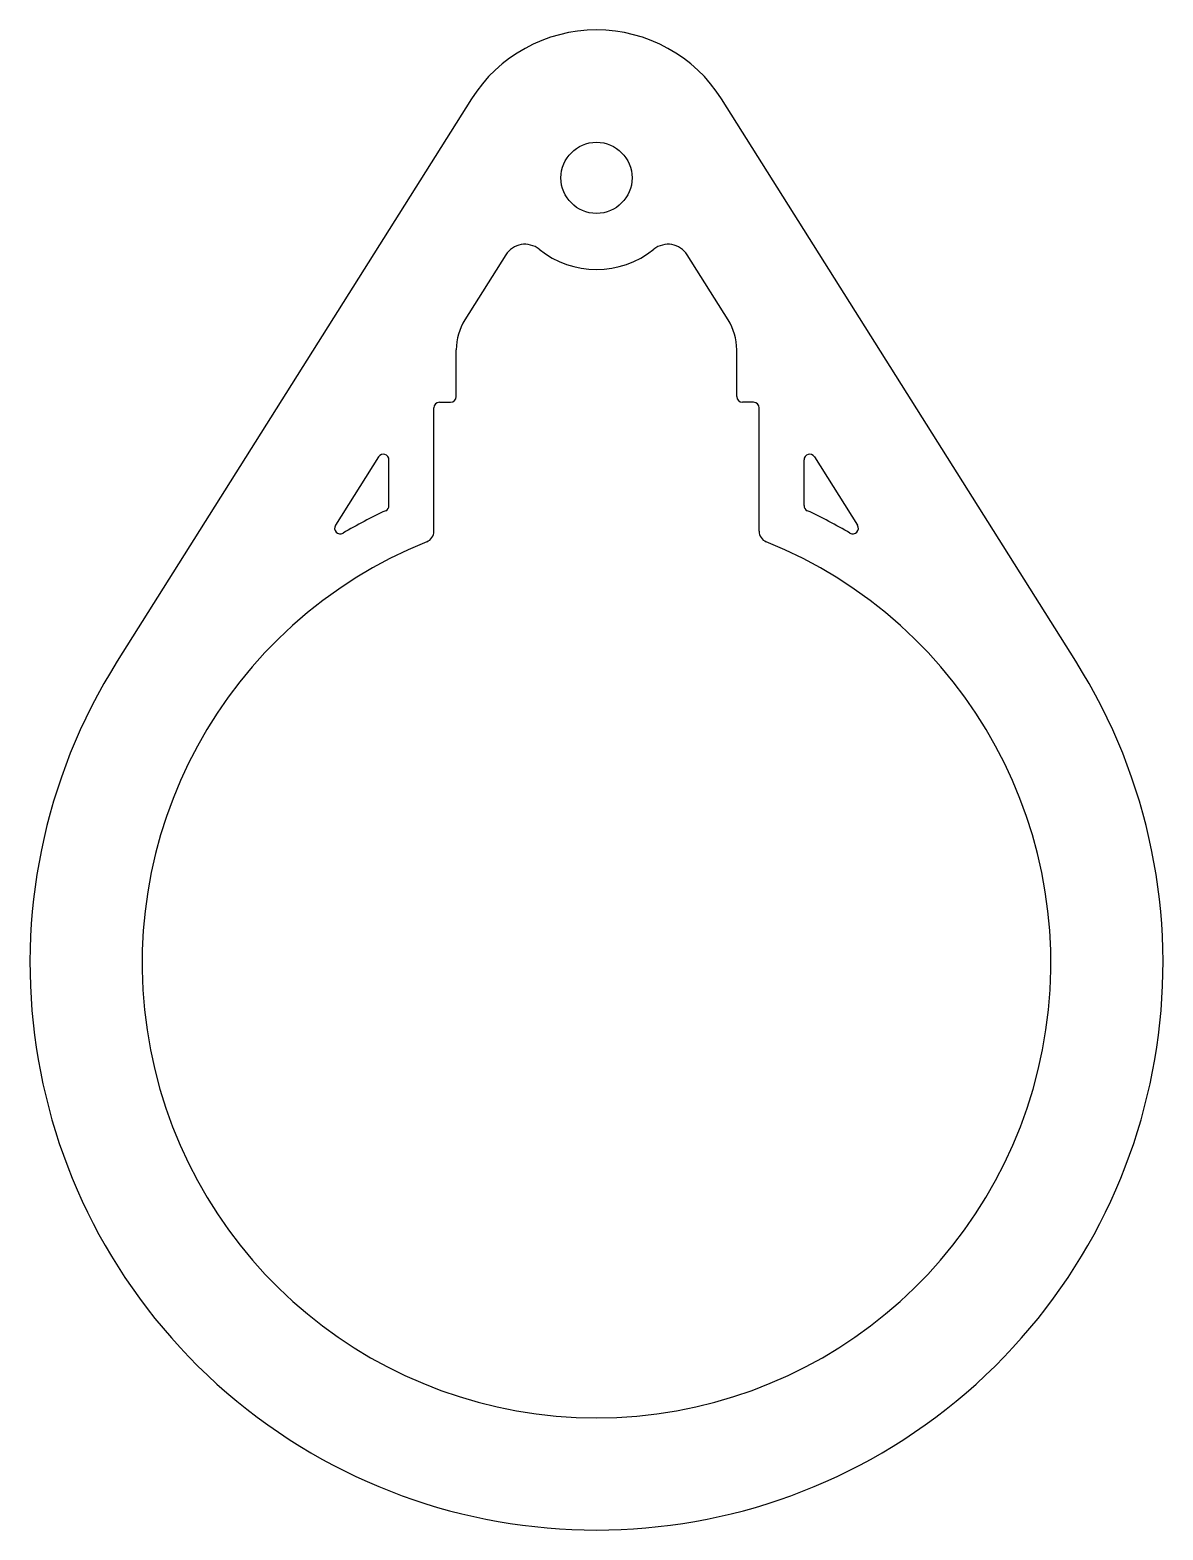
# Model space of a CAD drawing. Header units: millimetres. Extents: x -51 to 51, y -51 to 83.
import ezdxf

# ---------------------------------------------------------------- set-up
doc = ezdxf.new("R2010")
doc.units = ezdxf.units.MM

msp = doc.modelspace()

# ---------------------------------------------------------------- linework, layer by layer
at = {"color": 7, "linetype": 'Continuous', "lineweight": 25}
for p, q in [((-11.15, 77.03), (-42.72, 26.93)), ((42.72, 26.93), (11.15, 77.03)), ((-8.08, 63.14), (-11.73, 57.34)), ((11.73, 57.34), (8.08, 63.14)), ((-12.5, 50.5), (-12.5, 54.68)), ((12.5, 50.5), (12.5, 54.68)), ((-14.5, 38.5), (-14.5, 49.5)), ((-14, 50), (-13, 50)), ((14, 50), (13, 50)), ((14.5, 38.5), (14.5, 49.5)), ((-19.42, 45.14), (-23.27, 39.04)), ((-18.5, 40.79), (-18.5, 44.87)), ((18.5, 40.79), (18.5, 44.87)), ((19.42, 45.14), (23.27, 39.04))]:
    msp.add_line(p, q, dxfattribs=at)
msp.add_circle((0, 70), 3.17, dxfattribs=at)
for centre, radius, start, end in [((0, 70), 13.18, 32.2229, 147.7771), ((-6.38, 62.08), 2, 51.1459, 147.7771), ((0, 70), 8.17, 231.1459, 308.8541), ((6.38, 62.08), 2, 32.2229, 128.8541), ((-7.5, 54.68), 5, 147.7771, 180), ((7.5, 54.68), 5, 0, 32.2229), ((-14, 49.5), 0.5, 90, 180), ((-13, 50.5), 0.5, 270, 0), ((13, 50.5), 0.5, 180, 270), ((14, 49.5), 0.5, 0, 90), ((-19, 44.87), 0.5, 0, 147.7771), ((19, 44.87), 0.5, 32.2229, 180), ((0, 0), 44.5, 114.975, 120.5111), ((-19, 40.79), 0.5, 294.975, 0), ((19, 40.79), 0.5, 180, 245.025), ((0, 0), 44.5, 59.4889, 65.025), ((-22.85, 38.77), 0.5, 147.7771, 300.5111), ((22.85, 38.77), 0.5, 239.4889, 32.2229), ((0, 0), 40.5, 111.9313, 68.0687), ((-15.5, 38.5), 1, 291.9313, 0), ((15.5, 38.5), 1, 180, 248.0687), ((0, 0), 50.5, 147.7771, 32.2229)]:
    msp.add_arc(centre, radius, start, end, dxfattribs=at)

doc.saveas('drawing.dxf')
